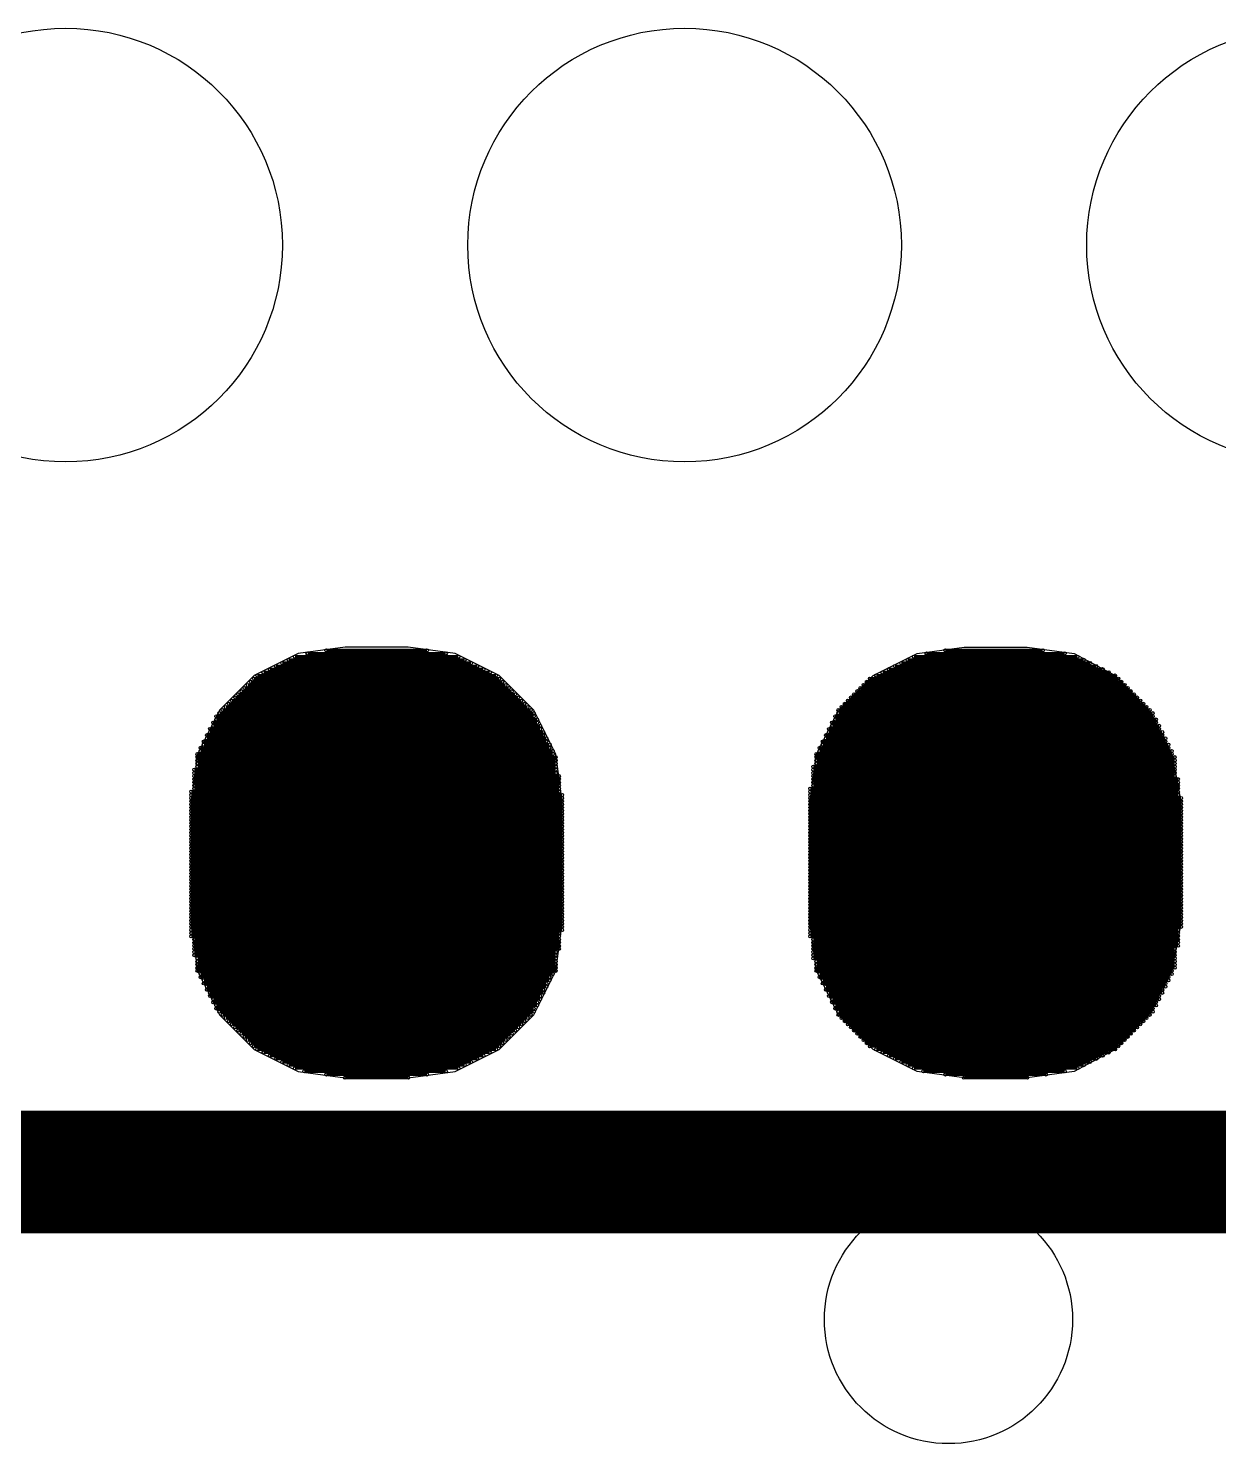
# Model space of a CAD drawing. Extents: x 0 to 126, y 0 to 22.
# Drawn here: x 12.566 to 13.528, y 5.818 to 6.962 of the extents above; entities that cross this region are included whole.
import ezdxf

# ---------------------------------------------------------------- set-up
doc = ezdxf.new("R2010")
doc.units = 0
doc.layers.get('0').update_dxf_attribs({"linetype": 'CONTINUOUS'})
for name, color, linetype in [('SEEEDSTUDIOXIAONRF52840V1_1_GTO', 10, 'CONTINUOUS'), ('SEEEDSTUDIOXIAONRF52840V1_1_GTS', 9, 'CONTINUOUS'), ('SEEEDSTUDIOXIAONRF52840V1_1_TXT', 12, 'CONTINUOUS')]:
    doc.layers.add(name, color=color, linetype=linetype)

# ---------------------------------------------------------------- blocks, each defined once
blk = doc.blocks.new('ROUND_54')
blk.add_circle((0, 0), 0.1753)
blk = doc.blocks.new('ROUND_2')
blk.add_circle((0, 0), 0)
blk = doc.blocks.new('ROUND_1')
blk.add_circle((0, 0), 0.00127)
blk = doc.blocks.new('ROUND_85')
blk.add_circle((0, 0), 0.1003)

msp = doc.modelspace()

# ---------------------------------------------------------------- linework, layer by layer
at = {"layer": 'SEEEDSTUDIOXIAONRF52840V1_1_GTO', "const_width": 0.09906}
msp.add_lwpolyline([(17.34312, 6.03758), (10.59688, 6.03758)], dxfattribs=at)
at = {"layer": 'SEEEDSTUDIOXIAONRF52840V1_1_GTS'}
for points in [[(12.78382, 6.45668), (12.74826, 6.4389)], [(12.82192, 6.46176), (12.78382, 6.45668)], [(12.87272, 6.46176), (12.82192, 6.46176)], [(12.91082, 6.45668), (12.87272, 6.46176)], [(12.94638, 6.4389), (12.91082, 6.45668)], [(13.24864, 6.4389), (13.2842, 6.45668)], [(13.2842, 6.45668), (13.3223, 6.46176)], [(13.3223, 6.46176), (13.3731, 6.46176)], [(13.3731, 6.46176), (13.4112, 6.45668)], [(13.4112, 6.45668), (13.44422, 6.4389)], [(12.74826, 6.4389), (12.72032, 6.41096)], [(12.97432, 6.41096), (12.94638, 6.4389)], [(13.2207, 6.41096), (13.24864, 6.4389)], [(13.44422, 6.4389), (13.47216, 6.41096)], [(12.72032, 6.41096), (12.70254, 6.3754)], [(12.9921, 6.3754), (12.97432, 6.41096)], [(13.20292, 6.3754), (13.2207, 6.41096)], [(13.47216, 6.41096), (13.48994, 6.3754)], [(12.70254, 6.3754), (12.69746, 6.3373)], [(12.99718, 6.3373), (12.9921, 6.3754)], [(13.19784, 6.3373), (13.20292, 6.3754)], [(13.48994, 6.3754), (13.49756, 6.3373)], [(12.69746, 6.3373), (12.69746, 6.23824)], [(12.99718, 6.23824), (12.99718, 6.3373)], [(13.19784, 6.23824), (13.19784, 6.3373)], [(13.49756, 6.3373), (13.49756, 6.23824)], [(12.69746, 6.23824), (12.70254, 6.20014)], [(12.9921, 6.20014), (12.99718, 6.23824)], [(13.20292, 6.20014), (13.19784, 6.23824)], [(13.49756, 6.23824), (13.48994, 6.20014)], [(12.70254, 6.20014), (12.72032, 6.16458)], [(12.97432, 6.16458), (12.9921, 6.20014)], [(13.2207, 6.16458), (13.20292, 6.20014)], [(13.48994, 6.20014), (13.47216, 6.16458)], [(12.72032, 6.16458), (12.74826, 6.13664)], [(12.94638, 6.13664), (12.97432, 6.16458)], [(13.24864, 6.13664), (13.2207, 6.16458)], [(13.47216, 6.16458), (13.44422, 6.13664)], [(12.74826, 6.13664), (12.78382, 6.11886)], [(12.91082, 6.11886), (12.94638, 6.13664)], [(13.2842, 6.11886), (13.24864, 6.13664)], [(13.44422, 6.13664), (13.4112, 6.11886)], [(12.78382, 6.11886), (12.82192, 6.11378)], [(12.82192, 6.11378), (12.87272, 6.11378)], [(12.87272, 6.11378), (12.91082, 6.11886)], [(13.3223, 6.11378), (13.2842, 6.11886)], [(13.3731, 6.11378), (13.3223, 6.11378)], [(13.4112, 6.11886), (13.3731, 6.11378)]]:
    msp.add_lwpolyline(points, dxfattribs=at)
at = {"layer": 'SEEEDSTUDIOXIAONRF52840V1_1_GTS', "const_width": 0.00254}
for points in [[(12.78128, 6.45414), (12.91336, 6.45414)], [(12.9032, 6.45668), (12.79144, 6.45668)], [(12.80668, 6.45922), (12.88796, 6.45922)], [(13.28166, 6.45414), (13.41374, 6.45414)], [(13.40358, 6.45668), (13.29182, 6.45668)], [(13.30706, 6.45922), (13.3858, 6.45922)], [(12.93876, 6.44144), (12.75588, 6.44144)], [(12.76096, 6.44398), (12.93368, 6.44398)], [(12.9286, 6.44652), (12.76604, 6.44652)], [(12.77112, 6.44906), (12.92352, 6.44906)], [(12.91844, 6.4516), (12.7762, 6.4516)], [(13.43914, 6.44144), (13.25626, 6.44144)], [(13.26134, 6.44398), (13.43406, 6.44398)], [(13.42898, 6.44652), (13.26642, 6.44652)], [(13.2715, 6.44906), (13.4239, 6.44906)], [(13.41882, 6.4516), (13.27658, 6.4516)], [(12.95146, 6.43128), (12.74318, 6.43128)], [(12.74572, 6.43382), (12.94892, 6.43382)], [(12.94638, 6.43636), (12.74826, 6.43636)], [(12.7508, 6.4389), (12.94384, 6.4389)], [(13.45184, 6.43128), (13.24102, 6.43128)], [(13.24356, 6.43382), (13.4493, 6.43382)], [(13.44676, 6.43636), (13.2461, 6.43636)], [(13.25118, 6.4389), (13.44422, 6.4389)], [(12.73048, 6.41858), (12.96416, 6.41858)], [(12.96162, 6.42112), (12.73302, 6.42112)], [(12.73556, 6.42366), (12.95908, 6.42366)], [(12.95654, 6.4262), (12.7381, 6.4262)], [(12.74064, 6.42874), (12.954, 6.42874)], [(13.22832, 6.41858), (13.46454, 6.41858)], [(13.462, 6.42112), (13.23086, 6.42112)], [(13.2334, 6.42366), (13.45946, 6.42366)], [(13.45692, 6.4262), (13.23594, 6.4262)], [(13.23848, 6.42874), (13.45438, 6.42874)], [(12.72032, 6.40842), (12.97432, 6.40842)], [(12.97178, 6.41096), (12.72286, 6.41096)], [(12.7254, 6.4135), (12.96924, 6.4135)], [(12.9667, 6.41604), (12.72794, 6.41604)], [(13.47216, 6.41096), (13.2207, 6.41096)], [(13.2207, 6.40842), (13.4747, 6.40842)], [(13.22324, 6.4135), (13.46962, 6.4135)], [(13.46708, 6.41604), (13.22578, 6.41604)], [(12.9794, 6.39572), (12.7127, 6.39572)], [(12.97686, 6.4008), (12.71524, 6.4008)], [(12.71524, 6.39826), (12.9794, 6.39826)], [(12.97432, 6.40588), (12.71778, 6.40588)], [(12.71778, 6.40334), (12.97686, 6.40334)], [(13.47978, 6.39572), (13.21308, 6.39572)], [(13.47724, 6.4008), (13.21562, 6.4008)], [(13.21562, 6.39826), (13.47978, 6.39826)], [(13.4747, 6.40588), (13.21816, 6.40588)], [(13.21816, 6.40334), (13.47724, 6.40334)], [(12.98448, 6.38556), (12.70762, 6.38556)], [(12.98194, 6.39064), (12.71016, 6.39064)], [(12.71016, 6.3881), (12.98448, 6.3881)], [(12.7127, 6.39318), (12.98194, 6.39318)], [(13.48486, 6.38556), (13.208, 6.38556)], [(13.48232, 6.39064), (13.21054, 6.39064)], [(13.21054, 6.3881), (13.48486, 6.3881)], [(13.21308, 6.39318), (13.48232, 6.39318)], [(12.98956, 6.3754), (12.70254, 6.3754)], [(12.70254, 6.37286), (12.9921, 6.37286)], [(12.98702, 6.38048), (12.70508, 6.38048)], [(12.70508, 6.37794), (12.98956, 6.37794)], [(12.70762, 6.38302), (12.98702, 6.38302)], [(13.48994, 6.3754), (13.20292, 6.3754)], [(13.20292, 6.37286), (13.49248, 6.37286)], [(13.4874, 6.38048), (13.20546, 6.38048)], [(13.20546, 6.37794), (13.48994, 6.37794)], [(13.208, 6.38302), (13.4874, 6.38302)], [(12.7, 6.3627), (12.9921, 6.3627)], [(12.9921, 6.37032), (12.70254, 6.37032)], [(12.70254, 6.36778), (12.9921, 6.36778)], [(12.9921, 6.36524), (12.70254, 6.36524)], [(13.49248, 6.36524), (13.20038, 6.36524)], [(13.20038, 6.3627), (13.49248, 6.3627)], [(13.49248, 6.37032), (13.20292, 6.37032)], [(13.20292, 6.36778), (13.49248, 6.36778)], [(12.9921, 6.36016), (12.7, 6.36016)], [(12.7, 6.35762), (12.99464, 6.35762)], [(12.99464, 6.35508), (12.7, 6.35508)], [(12.7, 6.35254), (12.99464, 6.35254)], [(12.99464, 6.35), (12.7, 6.35)], [(13.49248, 6.36016), (13.20038, 6.36016)], [(13.20038, 6.35762), (13.49248, 6.35762)], [(13.49502, 6.35508), (13.20038, 6.35508)], [(13.20038, 6.35254), (13.49502, 6.35254)], [(13.49502, 6.35), (13.20038, 6.35)], [(12.99464, 6.34492), (12.69746, 6.34492)], [(12.69746, 6.34238), (12.99718, 6.34238)], [(12.99718, 6.33984), (12.69746, 6.33984)], [(12.7, 6.34746), (12.99464, 6.34746)], [(13.19784, 6.34746), (13.49502, 6.34746)], [(13.49502, 6.34492), (13.19784, 6.34492)], [(13.19784, 6.34238), (13.49502, 6.34238)], [(13.49756, 6.33984), (13.19784, 6.33984)], [(12.69746, 6.3373), (12.99718, 6.3373)], [(12.99718, 6.33476), (12.69746, 6.33476)], [(12.69746, 6.33222), (12.99718, 6.33222)], [(12.99718, 6.32968), (12.69746, 6.32968)], [(12.69746, 6.32714), (12.99718, 6.32714)], [(13.19784, 6.3373), (13.49756, 6.3373)], [(13.49756, 6.33476), (13.19784, 6.33476)], [(13.19784, 6.33222), (13.49756, 6.33222)], [(13.49756, 6.32968), (13.19784, 6.32968)], [(13.19784, 6.32714), (13.49756, 6.32714)], [(12.99718, 6.3246), (12.69746, 6.3246)], [(12.69746, 6.32206), (12.99718, 6.32206)], [(12.99718, 6.31952), (12.69746, 6.31952)], [(12.69746, 6.31698), (12.99718, 6.31698)], [(13.49756, 6.3246), (13.19784, 6.3246)], [(13.19784, 6.32206), (13.49756, 6.32206)], [(13.49756, 6.31952), (13.19784, 6.31952)], [(13.19784, 6.31698), (13.49756, 6.31698)], [(12.99718, 6.31444), (12.69746, 6.31444)], [(12.69746, 6.3119), (12.99718, 6.3119)], [(12.99718, 6.30936), (12.69746, 6.30936)], [(12.69746, 6.30682), (12.99718, 6.30682)], [(12.99718, 6.30682), (12.69746, 6.30682)], [(12.69746, 6.30428), (12.99718, 6.30428)], [(13.49756, 6.31444), (13.19784, 6.31444)], [(13.19784, 6.3119), (13.49756, 6.3119)], [(13.49756, 6.30936), (13.19784, 6.30936)], [(13.19784, 6.30682), (13.49756, 6.30682)], [(13.49756, 6.30682), (13.19784, 6.30682)], [(13.19784, 6.30428), (13.49756, 6.30428)], [(12.99718, 6.30174), (12.69746, 6.30174)], [(12.69746, 6.2992), (12.99718, 6.2992)], [(12.99718, 6.29666), (12.69746, 6.29666)], [(12.69746, 6.29412), (12.99718, 6.29412)], [(13.49756, 6.30174), (13.19784, 6.30174)], [(13.19784, 6.2992), (13.49756, 6.2992)], [(13.49756, 6.29666), (13.19784, 6.29666)], [(13.19784, 6.29412), (13.49756, 6.29412)], [(12.99718, 6.29158), (12.69746, 6.29158)], [(12.69746, 6.28904), (12.99718, 6.28904)], [(12.99718, 6.2865), (12.69746, 6.2865)], [(12.69746, 6.28396), (12.99718, 6.28396)], [(12.99718, 6.28142), (12.69746, 6.28142)], [(13.49756, 6.29158), (13.19784, 6.29158)], [(13.19784, 6.28904), (13.49756, 6.28904)], [(13.49756, 6.2865), (13.19784, 6.2865)], [(13.19784, 6.28396), (13.49756, 6.28396)], [(13.49756, 6.28142), (13.19784, 6.28142)], [(12.69746, 6.27888), (12.99718, 6.27888)], [(12.99718, 6.27634), (12.69746, 6.27634)], [(12.69746, 6.2738), (12.99718, 6.2738)], [(12.99718, 6.27126), (12.69746, 6.27126)], [(13.19784, 6.27888), (13.49756, 6.27888)], [(13.49756, 6.27634), (13.19784, 6.27634)], [(13.19784, 6.2738), (13.49756, 6.2738)], [(13.49756, 6.27126), (13.19784, 6.27126)], [(12.69746, 6.26872), (12.99718, 6.26872)], [(12.99718, 6.26618), (12.69746, 6.26618)], [(12.69746, 6.26364), (12.99718, 6.26364)], [(12.99718, 6.2611), (12.69746, 6.2611)], [(12.69746, 6.25856), (12.99718, 6.25856)], [(13.19784, 6.26872), (13.49756, 6.26872)], [(13.49756, 6.26618), (13.19784, 6.26618)], [(13.19784, 6.26364), (13.49756, 6.26364)], [(13.49756, 6.2611), (13.19784, 6.2611)], [(13.19784, 6.25856), (13.49756, 6.25856)], [(12.99718, 6.25602), (12.69746, 6.25602)], [(12.69746, 6.25348), (12.99718, 6.25348)], [(12.99718, 6.25094), (12.69746, 6.25094)], [(12.69746, 6.2484), (12.99718, 6.2484)], [(13.49756, 6.25602), (13.19784, 6.25602)], [(13.19784, 6.25348), (13.49756, 6.25348)], [(13.49756, 6.25094), (13.19784, 6.25094)], [(13.19784, 6.2484), (13.49756, 6.2484)], [(12.99718, 6.24586), (12.69746, 6.24586)], [(12.69746, 6.24332), (12.99718, 6.24332)], [(12.99718, 6.24078), (12.69746, 6.24078)], [(12.69746, 6.23824), (12.99718, 6.23824)], [(12.99718, 6.2357), (12.69746, 6.2357)], [(13.49756, 6.24586), (13.19784, 6.24586)], [(13.19784, 6.24332), (13.49756, 6.24332)], [(13.49756, 6.24078), (13.19784, 6.24078)], [(13.19784, 6.23824), (13.49756, 6.23824)], [(13.49756, 6.2357), (13.19784, 6.2357)], [(12.69746, 6.23316), (12.99718, 6.23316)], [(12.99464, 6.23062), (12.69746, 6.23062)], [(12.69746, 6.22808), (12.99464, 6.22808)], [(12.99464, 6.22554), (12.7, 6.22554)], [(13.19784, 6.23316), (13.49502, 6.23316)], [(13.49502, 6.23062), (13.19784, 6.23062)], [(13.19784, 6.22808), (13.49502, 6.22808)], [(13.49502, 6.22554), (13.20038, 6.22554)], [(12.7, 6.223), (12.99464, 6.223)], [(12.99464, 6.22046), (12.7, 6.22046)], [(12.7, 6.21792), (12.99464, 6.21792)], [(12.9921, 6.21538), (12.7, 6.21538)], [(12.7, 6.21284), (12.9921, 6.21284)], [(13.20038, 6.223), (13.49502, 6.223)], [(13.49502, 6.22046), (13.20038, 6.22046)], [(13.20038, 6.21792), (13.49248, 6.21792)], [(13.49248, 6.21538), (13.20038, 6.21538)], [(13.20038, 6.21284), (13.49248, 6.21284)], [(12.9921, 6.2103), (12.70254, 6.2103)], [(12.70254, 6.20776), (12.9921, 6.20776)], [(12.9921, 6.20522), (12.70254, 6.20522)], [(12.70254, 6.20268), (12.9921, 6.20268)], [(13.49248, 6.2103), (13.20038, 6.2103)], [(13.20292, 6.20776), (13.49248, 6.20776)], [(13.49248, 6.20522), (13.20292, 6.20522)], [(13.20292, 6.20268), (13.49248, 6.20268)], [(12.9921, 6.20014), (12.70254, 6.20014)], [(12.70508, 6.1976), (12.98956, 6.1976)], [(12.98702, 6.19506), (12.70508, 6.19506)], [(12.70762, 6.19252), (12.98702, 6.19252)], [(12.98448, 6.18998), (12.70762, 6.18998)], [(13.48994, 6.20014), (13.20292, 6.20014)], [(13.20546, 6.1976), (13.48994, 6.1976)], [(13.4874, 6.19506), (13.20546, 6.19506)], [(13.208, 6.19252), (13.4874, 6.19252)], [(13.48486, 6.18998), (13.208, 6.18998)], [(12.71016, 6.18744), (12.98448, 6.18744)], [(12.98194, 6.1849), (12.71016, 6.1849)], [(12.7127, 6.18236), (12.98194, 6.18236)], [(12.9794, 6.17982), (12.7127, 6.17982)], [(13.21054, 6.18744), (13.48486, 6.18744)], [(13.48232, 6.1849), (13.21054, 6.1849)], [(13.21308, 6.18236), (13.48232, 6.18236)], [(13.47978, 6.17982), (13.21308, 6.17982)], [(12.71524, 6.17728), (12.9794, 6.17728)], [(12.97686, 6.17474), (12.71524, 6.17474)], [(12.71778, 6.1722), (12.97686, 6.1722)], [(12.97432, 6.16966), (12.71778, 6.16966)], [(12.72032, 6.16712), (12.97432, 6.16712)], [(13.21562, 6.17728), (13.47978, 6.17728)], [(13.47724, 6.17474), (13.21562, 6.17474)], [(13.21816, 6.1722), (13.47724, 6.1722)], [(13.4747, 6.16966), (13.21816, 6.16966)], [(13.2207, 6.16712), (13.4747, 6.16712)], [(12.97178, 6.16458), (12.72286, 6.16458)], [(12.7254, 6.16204), (12.96924, 6.16204)], [(12.9667, 6.1595), (12.72794, 6.1595)], [(12.73048, 6.15696), (12.96416, 6.15696)], [(13.47216, 6.16458), (13.2207, 6.16458)], [(13.22324, 6.16204), (13.46962, 6.16204)], [(13.46708, 6.1595), (13.22578, 6.1595)], [(13.22832, 6.15696), (13.46454, 6.15696)], [(12.96162, 6.15442), (12.73302, 6.15442)], [(12.73556, 6.15188), (12.95908, 6.15188)], [(12.95654, 6.14934), (12.7381, 6.14934)], [(12.74064, 6.1468), (12.954, 6.1468)], [(12.95146, 6.14426), (12.74318, 6.14426)], [(13.462, 6.15442), (13.23086, 6.15442)], [(13.2334, 6.15188), (13.45946, 6.15188)], [(13.45692, 6.14934), (13.23594, 6.14934)], [(13.23848, 6.1468), (13.45438, 6.1468)], [(13.45184, 6.14426), (13.24102, 6.14426)], [(12.74572, 6.14172), (12.94892, 6.14172)], [(12.94638, 6.13918), (12.74826, 6.13918)], [(12.7508, 6.13664), (12.94384, 6.13664)], [(12.93876, 6.1341), (12.75588, 6.1341)], [(13.24356, 6.14172), (13.4493, 6.14172)], [(13.44676, 6.13918), (13.2461, 6.13918)], [(13.25118, 6.13664), (13.44422, 6.13664)], [(13.43914, 6.1341), (13.25626, 6.1341)], [(12.76096, 6.13156), (12.93368, 6.13156)], [(12.9286, 6.12902), (12.76604, 6.12902)], [(12.77112, 6.12648), (12.92352, 6.12648)], [(12.91844, 6.12394), (12.7762, 6.12394)], [(12.78128, 6.1214), (12.91336, 6.1214)], [(13.26134, 6.13156), (13.43406, 6.13156)], [(13.42898, 6.12902), (13.26642, 6.12902)], [(13.2715, 6.12648), (13.4239, 6.12648)], [(13.41882, 6.12394), (13.27658, 6.12394)], [(13.28166, 6.1214), (13.41374, 6.1214)], [(12.9032, 6.11886), (12.7889, 6.11886)], [(12.80668, 6.11632), (12.88796, 6.11632)], [(12.87272, 6.11378), (12.82192, 6.11378)], [(13.40358, 6.11886), (13.28928, 6.11886)], [(13.30706, 6.11632), (13.38834, 6.11632)], [(13.3731, 6.11378), (13.3223, 6.11378)]]:
    msp.add_lwpolyline(points, dxfattribs=at)

# ---------------------------------------------------------------- block references
at = {"layer": 'SEEEDSTUDIOXIAONRF52840V1_1_GTS'}
for name, p in [('ROUND_54', (12.59586, 6.78688)), ('ROUND_54', (13.09624, 6.78688)), ('ROUND_54', (13.59662, 6.78688)), ('ROUND_2', (13.3223, 6.46176)), ('ROUND_2', (13.3731, 6.46176)), ('ROUND_2', (12.87272, 6.46176)), ('ROUND_2', (12.82192, 6.46176)), ('ROUND_2', (13.2842, 6.45668)), ('ROUND_2', (13.4112, 6.45668)), ('ROUND_2', (12.91082, 6.45668)), ('ROUND_2', (12.78382, 6.45668)), ('ROUND_1', (12.78128, 6.45414)), ('ROUND_1', (12.79144, 6.45668)), ('ROUND_1', (12.80668, 6.45922)), ('ROUND_1', (12.88796, 6.45922)), ('ROUND_1', (12.9032, 6.45668)), ('ROUND_1', (12.91336, 6.45414)), ('ROUND_1', (13.28166, 6.45414)), ('ROUND_1', (13.29182, 6.45668)), ('ROUND_1', (13.30706, 6.45922)), ('ROUND_1', (13.3858, 6.45922)), ('ROUND_1', (13.40358, 6.45668)), ('ROUND_1', (13.41374, 6.45414)), ('ROUND_1', (12.75588, 6.44144)), ('ROUND_1', (12.76096, 6.44398)), ('ROUND_1', (12.76604, 6.44652)), ('ROUND_1', (12.77112, 6.44906)), ('ROUND_1', (12.7762, 6.4516)), ('ROUND_1', (12.91844, 6.4516)), ('ROUND_1', (12.92352, 6.44906)), ('ROUND_1', (12.9286, 6.44652)), ('ROUND_1', (12.93368, 6.44398)), ('ROUND_1', (12.93876, 6.44144)), ('ROUND_1', (13.25626, 6.44144)), ('ROUND_1', (13.26134, 6.44398)), ('ROUND_1', (13.26642, 6.44652)), ('ROUND_1', (13.2715, 6.44906)), ('ROUND_1', (13.27658, 6.4516)), ('ROUND_1', (13.41882, 6.4516)), ('ROUND_1', (13.4239, 6.44906)), ('ROUND_1', (13.42898, 6.44652)), ('ROUND_1', (13.43406, 6.44398)), ('ROUND_1', (13.43914, 6.44144)), ('ROUND_2', (13.24864, 6.4389)), ('ROUND_2', (13.44422, 6.4389)), ('ROUND_2', (12.94638, 6.4389)), ('ROUND_2', (12.74826, 6.4389)), ('ROUND_1', (12.74318, 6.43128)), ('ROUND_1', (12.74572, 6.43382)), ('ROUND_1', (12.74826, 6.43636)), ('ROUND_1', (12.7508, 6.4389)), ('ROUND_1', (12.94384, 6.4389)), ('ROUND_1', (12.94638, 6.43636)), ('ROUND_1', (12.94892, 6.43382)), ('ROUND_1', (12.95146, 6.43128)), ('ROUND_1', (13.24102, 6.43128)), ('ROUND_1', (13.24356, 6.43382)), ('ROUND_1', (13.2461, 6.43636)), ('ROUND_1', (13.25118, 6.4389)), ('ROUND_1', (13.44422, 6.4389)), ('ROUND_1', (13.44676, 6.43636)), ('ROUND_1', (13.4493, 6.43382)), ('ROUND_1', (13.45184, 6.43128)), ('ROUND_1', (12.73048, 6.41858)), ('ROUND_1', (12.73302, 6.42112)), ('ROUND_1', (12.73556, 6.42366)), ('ROUND_1', (12.7381, 6.4262)), ('ROUND_1', (12.74064, 6.42874)), ('ROUND_1', (12.954, 6.42874)), ('ROUND_1', (12.95654, 6.4262)), ('ROUND_1', (12.95908, 6.42366)), ('ROUND_1', (12.96162, 6.42112)), ('ROUND_1', (12.96416, 6.41858)), ('ROUND_1', (13.22832, 6.41858)), ('ROUND_1', (13.23086, 6.42112)), ('ROUND_1', (13.2334, 6.42366)), ('ROUND_1', (13.23594, 6.4262)), ('ROUND_1', (13.23848, 6.42874)), ('ROUND_1', (13.45438, 6.42874)), ('ROUND_1', (13.45692, 6.4262)), ('ROUND_1', (13.45946, 6.42366)), ('ROUND_1', (13.462, 6.42112)), ('ROUND_1', (13.46454, 6.41858)), ('ROUND_2', (13.2207, 6.41096)), ('ROUND_2', (13.47216, 6.41096)), ('ROUND_2', (12.97432, 6.41096)), ('ROUND_2', (12.72032, 6.41096)), ('ROUND_1', (12.72032, 6.40842)), ('ROUND_1', (12.72286, 6.41096)), ('ROUND_1', (12.7254, 6.4135)), ('ROUND_1', (12.72794, 6.41604)), ('ROUND_1', (12.9667, 6.41604)), ('ROUND_1', (12.96924, 6.4135)), ('ROUND_1', (12.97178, 6.41096)), ('ROUND_1', (12.97432, 6.40842)), ('ROUND_1', (13.2207, 6.41096)), ('ROUND_1', (13.2207, 6.40842)), ('ROUND_1', (13.22324, 6.4135)), ('ROUND_1', (13.22578, 6.41604)), ('ROUND_1', (13.46708, 6.41604)), ('ROUND_1', (13.46962, 6.4135)), ('ROUND_1', (13.47216, 6.41096)), ('ROUND_1', (13.4747, 6.40842)), ('ROUND_1', (12.7127, 6.39572)), ('ROUND_1', (12.71524, 6.4008)), ('ROUND_1', (12.71524, 6.39826)), ('ROUND_1', (12.71778, 6.40588)), ('ROUND_1', (12.71778, 6.40334)), ('ROUND_1', (12.97432, 6.40588)), ('ROUND_1', (12.97686, 6.40334)), ('ROUND_1', (12.97686, 6.4008)), ('ROUND_1', (12.9794, 6.39826)), ('ROUND_1', (12.9794, 6.39572)), ('ROUND_1', (13.21308, 6.39572)), ('ROUND_1', (13.21562, 6.4008)), ('ROUND_1', (13.21562, 6.39826)), ('ROUND_1', (13.21816, 6.40588)), ('ROUND_1', (13.21816, 6.40334)), ('ROUND_1', (13.4747, 6.40588)), ('ROUND_1', (13.47724, 6.40334)), ('ROUND_1', (13.47724, 6.4008)), ('ROUND_1', (13.47978, 6.39826)), ('ROUND_1', (13.47978, 6.39572)), ('ROUND_1', (12.70762, 6.38556)), ('ROUND_1', (12.71016, 6.39064)), ('ROUND_1', (12.71016, 6.3881)), ('ROUND_1', (12.7127, 6.39318)), ('ROUND_1', (12.98194, 6.39318)), ('ROUND_1', (12.98194, 6.39064)), ('ROUND_1', (12.98448, 6.3881)), ('ROUND_1', (12.98448, 6.38556)), ('ROUND_1', (13.208, 6.38556)), ('ROUND_1', (13.21054, 6.39064)), ('ROUND_1', (13.21054, 6.3881)), ('ROUND_1', (13.21308, 6.39318)), ('ROUND_1', (13.48232, 6.39318)), ('ROUND_1', (13.48232, 6.39064)), ('ROUND_1', (13.48486, 6.3881)), ('ROUND_1', (13.48486, 6.38556)), ('ROUND_2', (13.20292, 6.3754)), ('ROUND_2', (13.48994, 6.3754)), ('ROUND_2', (12.9921, 6.3754)), ('ROUND_2', (12.70254, 6.3754)), ('ROUND_1', (12.70254, 6.3754)), ('ROUND_1', (12.70254, 6.37286)), ('ROUND_1', (12.70508, 6.38048)), ('ROUND_1', (12.70508, 6.37794)), ('ROUND_1', (12.70762, 6.38302)), ('ROUND_1', (12.98702, 6.38302)), ('ROUND_1', (12.98702, 6.38048)), ('ROUND_1', (12.98956, 6.37794)), ('ROUND_1', (12.98956, 6.3754)), ('ROUND_1', (12.9921, 6.37286)), ('ROUND_1', (13.20292, 6.3754)), ('ROUND_1', (13.20292, 6.37286)), ('ROUND_1', (13.20546, 6.38048)), ('ROUND_1', (13.20546, 6.37794)), ('ROUND_1', (13.208, 6.38302)), ('ROUND_1', (13.4874, 6.38302)), ('ROUND_1', (13.4874, 6.38048)), ('ROUND_1', (13.48994, 6.37794)), ('ROUND_1', (13.48994, 6.3754)), ('ROUND_1', (13.49248, 6.37286)), ('ROUND_1', (12.7, 6.3627)), ('ROUND_1', (12.70254, 6.37032)), ('ROUND_1', (12.70254, 6.36778)), ('ROUND_1', (12.70254, 6.36524)), ('ROUND_1', (12.9921, 6.37032)), ('ROUND_1', (12.9921, 6.36778)), ('ROUND_1', (12.9921, 6.36524)), ('ROUND_1', (12.9921, 6.3627)), ('ROUND_1', (13.20038, 6.36524)), ('ROUND_1', (13.20038, 6.3627)), ('ROUND_1', (13.20292, 6.37032)), ('ROUND_1', (13.20292, 6.36778)), ('ROUND_1', (13.49248, 6.37032)), ('ROUND_1', (13.49248, 6.36778)), ('ROUND_1', (13.49248, 6.36524)), ('ROUND_1', (13.49248, 6.3627)), ('ROUND_1', (12.7, 6.36016)), ('ROUND_1', (12.7, 6.35762)), ('ROUND_1', (12.7, 6.35508)), ('ROUND_1', (12.7, 6.35254)), ('ROUND_1', (12.7, 6.35)), ('ROUND_1', (12.9921, 6.36016)), ('ROUND_1', (12.99464, 6.35762)), ('ROUND_1', (12.99464, 6.35508)), ('ROUND_1', (12.99464, 6.35254)), ('ROUND_1', (12.99464, 6.35)), ('ROUND_1', (13.20038, 6.36016)), ('ROUND_1', (13.20038, 6.35762)), ('ROUND_1', (13.20038, 6.35508)), ('ROUND_1', (13.20038, 6.35254)), ('ROUND_1', (13.20038, 6.35)), ('ROUND_1', (13.49248, 6.36016)), ('ROUND_1', (13.49248, 6.35762)), ('ROUND_1', (13.49502, 6.35508)), ('ROUND_1', (13.49502, 6.35254)), ('ROUND_1', (13.49502, 6.35)), ('ROUND_1', (12.69746, 6.34492)), ('ROUND_1', (12.69746, 6.34238)), ('ROUND_1', (12.69746, 6.33984)), ('ROUND_1', (12.7, 6.34746)), ('ROUND_1', (12.99464, 6.34746)), ('ROUND_1', (12.99464, 6.34492)), ('ROUND_1', (12.99718, 6.34238)), ('ROUND_1', (12.99718, 6.33984)), ('ROUND_1', (13.19784, 6.34746)), ('ROUND_1', (13.19784, 6.34492)), ('ROUND_1', (13.19784, 6.34238)), ('ROUND_1', (13.19784, 6.33984)), ('ROUND_1', (13.49502, 6.34746)), ('ROUND_1', (13.49502, 6.34492)), ('ROUND_1', (13.49502, 6.34238)), ('ROUND_1', (13.49756, 6.33984)), ('ROUND_2', (13.49756, 6.3373)), ('ROUND_2', (13.19784, 6.3373)), ('ROUND_2', (13.49756, 6.3373)), ('ROUND_2', (12.99718, 6.3373)), ('ROUND_2', (12.69746, 6.3373)), ('ROUND_2', (12.99718, 6.3373)), ('ROUND_1', (12.69746, 6.3373)), ('ROUND_1', (12.69746, 6.33476)), ('ROUND_1', (12.69746, 6.33222)), ('ROUND_1', (12.69746, 6.32968)), ('ROUND_1', (12.69746, 6.32714)), ('ROUND_1', (12.99718, 6.3373)), ('ROUND_1', (12.99718, 6.33476)), ('ROUND_1', (12.99718, 6.33222)), ('ROUND_1', (12.99718, 6.32968)), ('ROUND_1', (12.99718, 6.32714)), ('ROUND_1', (13.19784, 6.3373)), ('ROUND_1', (13.19784, 6.33476)), ('ROUND_1', (13.19784, 6.33222)), ('ROUND_1', (13.19784, 6.32968)), ('ROUND_1', (13.19784, 6.32714)), ('ROUND_1', (13.49756, 6.3373)), ('ROUND_1', (13.49756, 6.33476)), ('ROUND_1', (13.49756, 6.33222)), ('ROUND_1', (13.49756, 6.32968)), ('ROUND_1', (13.49756, 6.32714)), ('ROUND_1', (12.69746, 6.3246)), ('ROUND_1', (12.69746, 6.32206)), ('ROUND_1', (12.69746, 6.31952)), ('ROUND_1', (12.69746, 6.31698)), ('ROUND_1', (12.99718, 6.3246)), ('ROUND_1', (12.99718, 6.32206)), ('ROUND_1', (12.99718, 6.31952)), ('ROUND_1', (12.99718, 6.31698)), ('ROUND_1', (13.19784, 6.3246)), ('ROUND_1', (13.19784, 6.32206)), ('ROUND_1', (13.19784, 6.31952)), ('ROUND_1', (13.19784, 6.31698)), ('ROUND_1', (13.49756, 6.3246)), ('ROUND_1', (13.49756, 6.32206)), ('ROUND_1', (13.49756, 6.31952)), ('ROUND_1', (13.49756, 6.31698)), ('ROUND_1', (12.69746, 6.31444)), ('ROUND_1', (12.69746, 6.3119)), ('ROUND_1', (12.69746, 6.30936)), ('ROUND_1', (12.69746, 6.30682)), ('ROUND_1', (12.69746, 6.30682)), ('ROUND_1', (12.69746, 6.30428)), ('ROUND_1', (12.99718, 6.31444)), ('ROUND_1', (12.99718, 6.3119)), ('ROUND_1', (12.99718, 6.30936)), ('ROUND_1', (12.99718, 6.30682)), ('ROUND_1', (12.99718, 6.30428)), ('ROUND_1', (13.19784, 6.31444)), ('ROUND_1', (13.19784, 6.3119)), ('ROUND_1', (13.19784, 6.30936)), ('ROUND_1', (13.19784, 6.30682)), ('ROUND_1', (13.19784, 6.30682)), ('ROUND_1', (13.19784, 6.30428)), ('ROUND_1', (13.49756, 6.31444)), ('ROUND_1', (13.49756, 6.3119)), ('ROUND_1', (13.49756, 6.30936)), ('ROUND_1', (13.49756, 6.30682)), ('ROUND_1', (13.49756, 6.30428)), ('ROUND_1', (12.69746, 6.30174)), ('ROUND_1', (12.69746, 6.2992)), ('ROUND_1', (12.69746, 6.29666)), ('ROUND_1', (12.69746, 6.29412)), ('ROUND_1', (12.99718, 6.30174)), ('ROUND_1', (12.99718, 6.2992)), ('ROUND_1', (12.99718, 6.29666)), ('ROUND_1', (12.99718, 6.29412)), ('ROUND_1', (13.19784, 6.30174)), ('ROUND_1', (13.19784, 6.2992)), ('ROUND_1', (13.19784, 6.29666)), ('ROUND_1', (13.19784, 6.29412)), ('ROUND_1', (13.49756, 6.30174)), ('ROUND_1', (13.49756, 6.2992)), ('ROUND_1', (13.49756, 6.29666)), ('ROUND_1', (13.49756, 6.29412)), ('ROUND_1', (12.69746, 6.29158)), ('ROUND_1', (12.69746, 6.28904)), ('ROUND_1', (12.69746, 6.2865)), ('ROUND_1', (12.69746, 6.28396)), ('ROUND_1', (12.69746, 6.28142)), ('ROUND_1', (12.99718, 6.29158)), ('ROUND_1', (12.99718, 6.28904)), ('ROUND_1', (12.99718, 6.2865)), ('ROUND_1', (12.99718, 6.28396)), ('ROUND_1', (12.99718, 6.28142)), ('ROUND_1', (13.19784, 6.29158)), ('ROUND_1', (13.19784, 6.28904)), ('ROUND_1', (13.19784, 6.2865)), ('ROUND_1', (13.19784, 6.28396)), ('ROUND_1', (13.19784, 6.28142)), ('ROUND_1', (13.49756, 6.29158)), ('ROUND_1', (13.49756, 6.28904)), ('ROUND_1', (13.49756, 6.2865)), ('ROUND_1', (13.49756, 6.28396)), ('ROUND_1', (13.49756, 6.28142)), ('ROUND_1', (12.69746, 6.27888)), ('ROUND_1', (12.69746, 6.27634)), ('ROUND_1', (12.69746, 6.2738)), ('ROUND_1', (12.69746, 6.27126)), ('ROUND_1', (12.99718, 6.27888)), ('ROUND_1', (12.99718, 6.27634)), ('ROUND_1', (12.99718, 6.2738)), ('ROUND_1', (12.99718, 6.27126)), ('ROUND_1', (13.19784, 6.27888)), ('ROUND_1', (13.19784, 6.27634)), ('ROUND_1', (13.19784, 6.2738)), ('ROUND_1', (13.19784, 6.27126)), ('ROUND_1', (13.49756, 6.27888)), ('ROUND_1', (13.49756, 6.27634)), ('ROUND_1', (13.49756, 6.2738)), ('ROUND_1', (13.49756, 6.27126)), ('ROUND_1', (12.69746, 6.26872)), ('ROUND_1', (12.69746, 6.26618)), ('ROUND_1', (12.69746, 6.26364)), ('ROUND_1', (12.69746, 6.2611)), ('ROUND_1', (12.69746, 6.25856)), ('ROUND_1', (12.99718, 6.26872)), ('ROUND_1', (12.99718, 6.26618)), ('ROUND_1', (12.99718, 6.26364)), ('ROUND_1', (12.99718, 6.2611)), ('ROUND_1', (12.99718, 6.25856)), ('ROUND_1', (13.19784, 6.26872)), ('ROUND_1', (13.19784, 6.26618)), ('ROUND_1', (13.19784, 6.26364)), ('ROUND_1', (13.19784, 6.2611)), ('ROUND_1', (13.19784, 6.25856)), ('ROUND_1', (13.49756, 6.26872)), ('ROUND_1', (13.49756, 6.26618)), ('ROUND_1', (13.49756, 6.26364)), ('ROUND_1', (13.49756, 6.2611)), ('ROUND_1', (13.49756, 6.25856)), ('ROUND_1', (12.69746, 6.25602)), ('ROUND_1', (12.69746, 6.25348)), ('ROUND_1', (12.69746, 6.25094)), ('ROUND_1', (12.69746, 6.2484)), ('ROUND_1', (12.99718, 6.25602)), ('ROUND_1', (12.99718, 6.25348)), ('ROUND_1', (12.99718, 6.25094)), ('ROUND_1', (12.99718, 6.2484)), ('ROUND_1', (13.19784, 6.25602)), ('ROUND_1', (13.19784, 6.25348)), ('ROUND_1', (13.19784, 6.25094)), ('ROUND_1', (13.19784, 6.2484)), ('ROUND_1', (13.49756, 6.25602)), ('ROUND_1', (13.49756, 6.25348)), ('ROUND_1', (13.49756, 6.25094)), ('ROUND_1', (13.49756, 6.2484)), ('ROUND_2', (13.49756, 6.23824)), ('ROUND_2', (13.19784, 6.23824)), ('ROUND_2', (12.69746, 6.23824)), ('ROUND_2', (12.99718, 6.23824)), ('ROUND_1', (12.69746, 6.24586)), ('ROUND_1', (12.69746, 6.24332)), ('ROUND_1', (12.69746, 6.24078)), ('ROUND_1', (12.69746, 6.23824)), ('ROUND_1', (12.69746, 6.2357)), ('ROUND_1', (12.99718, 6.24586)), ('ROUND_1', (12.99718, 6.24332)), ('ROUND_1', (12.99718, 6.24078)), ('ROUND_1', (12.99718, 6.23824)), ('ROUND_1', (12.99718, 6.2357)), ('ROUND_1', (13.19784, 6.24586)), ('ROUND_1', (13.19784, 6.24332)), ('ROUND_1', (13.19784, 6.24078)), ('ROUND_1', (13.19784, 6.23824)), ('ROUND_1', (13.19784, 6.2357)), ('ROUND_1', (13.49756, 6.24586)), ('ROUND_1', (13.49756, 6.24332)), ('ROUND_1', (13.49756, 6.24078)), ('ROUND_1', (13.49756, 6.23824)), ('ROUND_1', (13.49756, 6.2357)), ('ROUND_1', (12.69746, 6.23316)), ('ROUND_1', (12.69746, 6.23062)), ('ROUND_1', (12.69746, 6.22808)), ('ROUND_1', (12.7, 6.22554)), ('ROUND_1', (12.99464, 6.23062)), ('ROUND_1', (12.99464, 6.22808)), ('ROUND_1', (12.99464, 6.22554)), ('ROUND_1', (12.99718, 6.23316)), ('ROUND_1', (13.19784, 6.23316)), ('ROUND_1', (13.19784, 6.23062)), ('ROUND_1', (13.19784, 6.22808)), ('ROUND_1', (13.20038, 6.22554)), ('ROUND_1', (13.49502, 6.23316)), ('ROUND_1', (13.49502, 6.23062)), ('ROUND_1', (13.49502, 6.22808)), ('ROUND_1', (13.49502, 6.22554)), ('ROUND_1', (12.7, 6.223)), ('ROUND_1', (12.7, 6.22046)), ('ROUND_1', (12.7, 6.21792)), ('ROUND_1', (12.7, 6.21538)), ('ROUND_1', (12.7, 6.21284)), ('ROUND_1', (12.9921, 6.21538)), ('ROUND_1', (12.9921, 6.21284)), ('ROUND_1', (12.99464, 6.223)), ('ROUND_1', (12.99464, 6.22046)), ('ROUND_1', (12.99464, 6.21792)), ('ROUND_1', (13.20038, 6.223)), ('ROUND_1', (13.20038, 6.22046)), ('ROUND_1', (13.20038, 6.21792)), ('ROUND_1', (13.20038, 6.21538)), ('ROUND_1', (13.20038, 6.21284)), ('ROUND_1', (13.49248, 6.21792)), ('ROUND_1', (13.49248, 6.21538)), ('ROUND_1', (13.49248, 6.21284)), ('ROUND_1', (13.49502, 6.223)), ('ROUND_1', (13.49502, 6.22046)), ('ROUND_1', (12.70254, 6.2103)), ('ROUND_1', (12.70254, 6.20776)), ('ROUND_1', (12.70254, 6.20522)), ('ROUND_1', (12.70254, 6.20268)), ('ROUND_1', (12.9921, 6.2103)), ('ROUND_1', (12.9921, 6.20776)), ('ROUND_1', (12.9921, 6.20522)), ('ROUND_1', (12.9921, 6.20268)), ('ROUND_1', (13.20038, 6.2103)), ('ROUND_1', (13.20292, 6.20776)), ('ROUND_1', (13.20292, 6.20522)), ('ROUND_1', (13.20292, 6.20268)), ('ROUND_1', (13.49248, 6.2103)), ('ROUND_1', (13.49248, 6.20776)), ('ROUND_1', (13.49248, 6.20522)), ('ROUND_1', (13.49248, 6.20268)), ('ROUND_2', (13.48994, 6.20014)), ('ROUND_2', (13.20292, 6.20014)), ('ROUND_2', (12.70254, 6.20014)), ('ROUND_2', (12.9921, 6.20014)), ('ROUND_1', (12.70254, 6.20014)), ('ROUND_1', (12.70508, 6.1976)), ('ROUND_1', (12.70508, 6.19506)), ('ROUND_1', (12.70762, 6.19252)), ('ROUND_1', (12.70762, 6.18998)), ('ROUND_1', (12.98448, 6.18998)), ('ROUND_1', (12.98702, 6.19506)), ('ROUND_1', (12.98702, 6.19252)), ('ROUND_1', (12.98956, 6.1976)), ('ROUND_1', (12.9921, 6.20014)), ('ROUND_1', (13.20292, 6.20014)), ('ROUND_1', (13.20546, 6.1976)), ('ROUND_1', (13.20546, 6.19506)), ('ROUND_1', (13.208, 6.19252)), ('ROUND_1', (13.208, 6.18998)), ('ROUND_1', (13.48486, 6.18998)), ('ROUND_1', (13.4874, 6.19506)), ('ROUND_1', (13.4874, 6.19252)), ('ROUND_1', (13.48994, 6.20014)), ('ROUND_1', (13.48994, 6.1976)), ('ROUND_1', (12.71016, 6.18744)), ('ROUND_1', (12.71016, 6.1849)), ('ROUND_1', (12.7127, 6.18236)), ('ROUND_1', (12.7127, 6.17982)), ('ROUND_1', (12.9794, 6.17982)), ('ROUND_1', (12.98194, 6.1849)), ('ROUND_1', (12.98194, 6.18236)), ('ROUND_1', (12.98448, 6.18744)), ('ROUND_1', (13.21054, 6.18744)), ('ROUND_1', (13.21054, 6.1849)), ('ROUND_1', (13.21308, 6.18236)), ('ROUND_1', (13.21308, 6.17982)), ('ROUND_1', (13.47978, 6.17982)), ('ROUND_1', (13.48232, 6.1849)), ('ROUND_1', (13.48232, 6.18236)), ('ROUND_1', (13.48486, 6.18744)), ('ROUND_1', (12.71524, 6.17728)), ('ROUND_1', (12.71524, 6.17474)), ('ROUND_1', (12.71778, 6.1722)), ('ROUND_1', (12.71778, 6.16966)), ('ROUND_1', (12.72032, 6.16712)), ('ROUND_1', (12.97432, 6.16966)), ('ROUND_1', (12.97432, 6.16712)), ('ROUND_1', (12.97686, 6.17474)), ('ROUND_1', (12.97686, 6.1722)), ('ROUND_1', (12.9794, 6.17728)), ('ROUND_1', (13.21562, 6.17728)), ('ROUND_1', (13.21562, 6.17474)), ('ROUND_1', (13.21816, 6.1722)), ('ROUND_1', (13.21816, 6.16966)), ('ROUND_1', (13.2207, 6.16712)), ('ROUND_1', (13.4747, 6.16966)), ('ROUND_1', (13.4747, 6.16712)), ('ROUND_1', (13.47724, 6.17474)), ('ROUND_1', (13.47724, 6.1722)), ('ROUND_1', (13.47978, 6.17728)), ('ROUND_2', (13.47216, 6.16458)), ('ROUND_2', (13.2207, 6.16458)), ('ROUND_2', (12.72032, 6.16458)), ('ROUND_2', (12.97432, 6.16458)), ('ROUND_1', (12.72286, 6.16458)), ('ROUND_1', (12.7254, 6.16204)), ('ROUND_1', (12.72794, 6.1595)), ('ROUND_1', (12.73048, 6.15696)), ('ROUND_1', (12.96416, 6.15696)), ('ROUND_1', (12.9667, 6.1595)), ('ROUND_1', (12.96924, 6.16204)), ('ROUND_1', (12.97178, 6.16458)), ('ROUND_1', (13.2207, 6.16458)), ('ROUND_1', (13.22324, 6.16204)), ('ROUND_1', (13.22578, 6.1595)), ('ROUND_1', (13.22832, 6.15696)), ('ROUND_1', (13.46454, 6.15696)), ('ROUND_1', (13.46708, 6.1595)), ('ROUND_1', (13.46962, 6.16204)), ('ROUND_1', (13.47216, 6.16458)), ('ROUND_1', (12.73302, 6.15442)), ('ROUND_1', (12.73556, 6.15188)), ('ROUND_1', (12.7381, 6.14934)), ('ROUND_1', (12.74064, 6.1468)), ('ROUND_1', (12.74318, 6.14426)), ('ROUND_1', (12.95146, 6.14426)), ('ROUND_1', (12.954, 6.1468)), ('ROUND_1', (12.95654, 6.14934)), ('ROUND_1', (12.95908, 6.15188)), ('ROUND_1', (12.96162, 6.15442)), ('ROUND_1', (13.23086, 6.15442)), ('ROUND_1', (13.2334, 6.15188)), ('ROUND_1', (13.23594, 6.14934)), ('ROUND_1', (13.23848, 6.1468)), ('ROUND_1', (13.24102, 6.14426)), ('ROUND_1', (13.45184, 6.14426)), ('ROUND_1', (13.45438, 6.1468)), ('ROUND_1', (13.45692, 6.14934)), ('ROUND_1', (13.45946, 6.15188)), ('ROUND_1', (13.462, 6.15442)), ('ROUND_2', (13.44422, 6.13664)), ('ROUND_2', (13.24864, 6.13664)), ('ROUND_2', (12.74826, 6.13664)), ('ROUND_2', (12.94638, 6.13664)), ('ROUND_1', (12.74572, 6.14172)), ('ROUND_1', (12.74826, 6.13918)), ('ROUND_1', (12.7508, 6.13664)), ('ROUND_1', (12.75588, 6.1341)), ('ROUND_1', (12.93876, 6.1341)), ('ROUND_1', (12.94384, 6.13664)), ('ROUND_1', (12.94638, 6.13918)), ('ROUND_1', (12.94892, 6.14172)), ('ROUND_1', (13.24356, 6.14172)), ('ROUND_1', (13.2461, 6.13918)), ('ROUND_1', (13.25118, 6.13664)), ('ROUND_1', (13.25626, 6.1341)), ('ROUND_1', (13.43914, 6.1341)), ('ROUND_1', (13.44422, 6.13664)), ('ROUND_1', (13.44676, 6.13918)), ('ROUND_1', (13.4493, 6.14172)), ('ROUND_1', (12.76096, 6.13156)), ('ROUND_1', (12.76604, 6.12902)), ('ROUND_1', (12.77112, 6.12648)), ('ROUND_1', (12.7762, 6.12394)), ('ROUND_1', (12.78128, 6.1214)), ('ROUND_1', (12.91336, 6.1214)), ('ROUND_1', (12.91844, 6.12394)), ('ROUND_1', (12.92352, 6.12648)), ('ROUND_1', (12.9286, 6.12902)), ('ROUND_1', (12.93368, 6.13156)), ('ROUND_1', (13.26134, 6.13156)), ('ROUND_1', (13.26642, 6.12902)), ('ROUND_1', (13.2715, 6.12648)), ('ROUND_1', (13.27658, 6.12394)), ('ROUND_1', (13.28166, 6.1214)), ('ROUND_1', (13.41374, 6.1214)), ('ROUND_1', (13.41882, 6.12394)), ('ROUND_1', (13.4239, 6.12648)), ('ROUND_1', (13.42898, 6.12902)), ('ROUND_1', (13.43406, 6.13156)), ('ROUND_2', (13.4112, 6.11886)), ('ROUND_2', (13.2842, 6.11886)), ('ROUND_2', (12.78382, 6.11886)), ('ROUND_2', (12.91082, 6.11886)), ('ROUND_2', (13.3731, 6.11378)), ('ROUND_2', (13.3223, 6.11378)), ('ROUND_2', (12.82192, 6.11378)), ('ROUND_2', (12.87272, 6.11378)), ('ROUND_1', (12.7889, 6.11886)), ('ROUND_1', (12.80668, 6.11632)), ('ROUND_1', (12.82192, 6.11378)), ('ROUND_1', (12.87272, 6.11378)), ('ROUND_1', (12.88796, 6.11632)), ('ROUND_1', (12.9032, 6.11886)), ('ROUND_1', (13.28928, 6.11886)), ('ROUND_1', (13.30706, 6.11632)), ('ROUND_1', (13.3223, 6.11378)), ('ROUND_1', (13.3731, 6.11378)), ('ROUND_1', (13.38834, 6.11632)), ('ROUND_1', (13.40358, 6.11886))]:
    msp.add_blockref(name, p, dxfattribs=at)
at = {"layer": 'SEEEDSTUDIOXIAONRF52840V1_1_TXT'}
msp.add_blockref('ROUND_85', (13.3096, 5.9182), dxfattribs=at)

doc.saveas('drawing.dxf')
